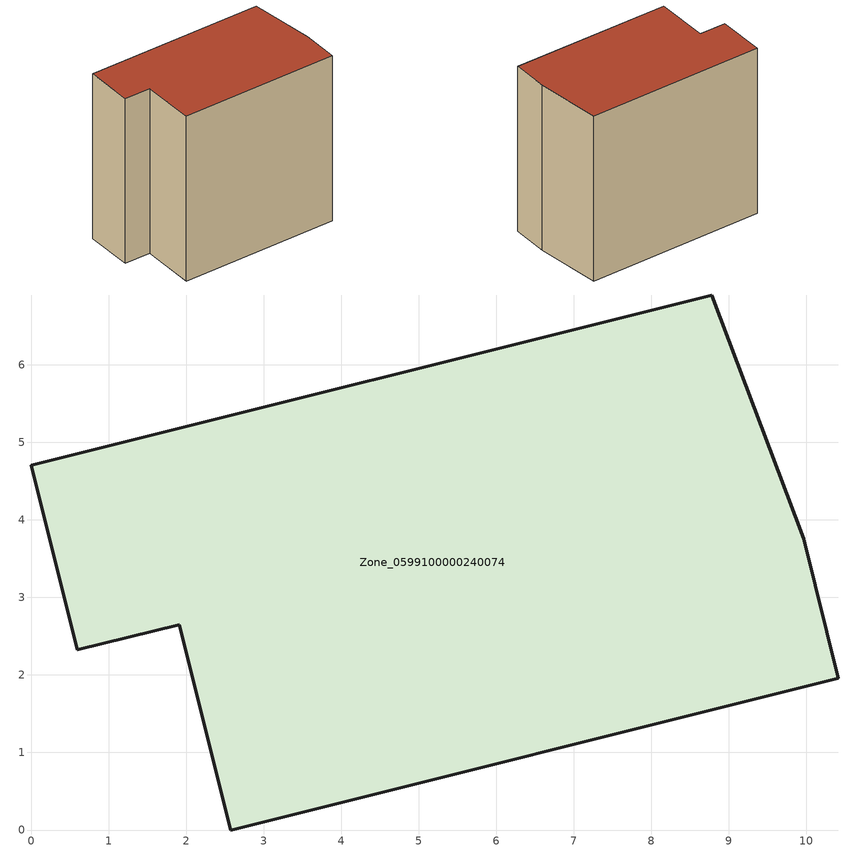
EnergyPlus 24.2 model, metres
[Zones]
Zone_0599100000240074
 floor ground (C_G): 9.96,3.75 10.41,1.96 2.57,0 1.91,2.65 0.6,2.33 0,4.7 8.78,6.9 z0
 wall outside (C_F): 8.78,6.9 0,4.7 0.6,2.33 1.91,2.65 2.57,0 10.41,1.96 9.96,3.75 8.78,6.9 z0:8.86
 roof outside (C_R): 9.96,3.75 8.78,6.9 0,4.7 0.6,2.33 1.91,2.65 2.57,0 10.41,1.96 z8.86
[BUILDING]
Pand.0599100000240074: North Axis=0; Terrain=City; Loads Convergence Tolerance Value=0.04; Temperature Convergence Tolerance Value=0.4; Solar Distribution=FullExterior; Maximum Number of Warmup Days=25; Minimum Number of Warmup Days=1
[Site:Location]
Rotterdam.The.Hague.AP_ZH_NLD Design_Conditions: Latitude=51.96; Longitude=4.45; Time Zone=1; Elevation=-4.5
[SITE:GROUNDTEMPERATURE:BUILDINGSURFACE]
18, 18, 18, 18, 18, 18, 18, 18, 18, 18, 18, 18
[MATERIAL] Thermal Absorptance=0.9; Solar Absorptance=0.7; Visible Absorptance=0.7
Name | Roughness | Thickness | Conductivity | Density | Specific Heat
G.TI.1992-2005 | MediumSmooth | 0.15 | 0.06 | 540 | 1210
F.TI.1992-2005 | Rough | 0.3 | 0.12 | 1920 | 840
R.TI.1992-2005 | MediumRough | 0.2 | 0.08 | 1500 | 1000
[CONSTRUCTION]
C_G: G.TI.1992-2005
C_F: F.TI.1992-2005
C_R: R.TI.1992-2005
[ZONE]
Zone_0599100000240074: Type=1; Multiplier=1; Ceiling Height=Autocalculate; Volume=Autocalculate; Floor Area=autocalculate; Part of Total Floor Area=Yes
[ZONEINFILTRATION:DESIGNFLOWRATE]
Infil_Zone_0599100000240074: Zone or ZoneList or Space or SpaceList=Zone_0599100000240074; Schedule=AlwaysOn; Design Flow Rate Calculation Method=Flow/Area; Flow Rate per Floor Area=0.0015; Constant Term Coefficient=1; Temperature Term Coefficient=0; Velocity Term Coefficient=0; Velocity Squared Term Coefficient=0
[HVACTEMPLATE:ZONE:IDEALLOADSAIRSYSTEM]
Zone_0599100000240074: Maximum Heating Supply Air Temperature=50; Minimum Cooling Supply Air Temperature=13; Maximum Heating Supply Air Humidity Ratio=0.0156; Minimum Cooling Supply Air Humidity Ratio=0.0077; Heating Limit=NoLimit; Cooling Limit=NoLimit; Dehumidification Control Type=ConstantSensibleHeatRatio; Cooling Sensible Heat Ratio=0.7; Dehumidification Setpoint=60; Humidification Control Type=None; Humidification Setpoint=30; Outdoor Air Method=None; Outdoor Air Flow Rate per Person=0.00944; Outdoor Air Flow Rate per Zone Floor Area=0; Outdoor Air Flow Rate per Zone=0; Demand Controlled Ventilation Type=None; Outdoor Air Economizer Type=NoEconomizer; Heat Recovery Type=None; Sensible Heat Recovery Effectiveness=0.7; Latent Heat Recovery Effectiveness=0.65
[ZONECONTROL:THERMOSTAT]
ThermostatControl_Zone_0599100000240074: Zone or ZoneList=Zone_0599100000240074; Control Type Schedule=DualSetpointControlType; Control 1=Thermostat_Zone_0599100000240074; Temperature Difference Between Cutout And Setpoint=0
[THERMOSTATSETPOINT:DUALSETPOINT]
Thermostat_Zone_0599100000240074: Heating Setpoint Temperature Schedule=HeatingSetpoint_Zone_0599100000240074; Cooling Setpoint Temperature Schedule=CoolingSetpoint_Zone_0599100000240074
[SCHEDULE:COMPACT]
HeatingSetpoint_Zone_0599100000240074: Through: 12/31, For: AllDays, Until: 24:00, 21
CoolingSetpoint_Zone_0599100000240074: Through: 12/31, For: AllDays, Until: 24:00, 24
DualSetpointControlType: Through: 12/31, For: AllDays, Until: 24:00, 4
AlwaysOn: Through: 12/31, For: AllDays, Until: 24:00, 1
